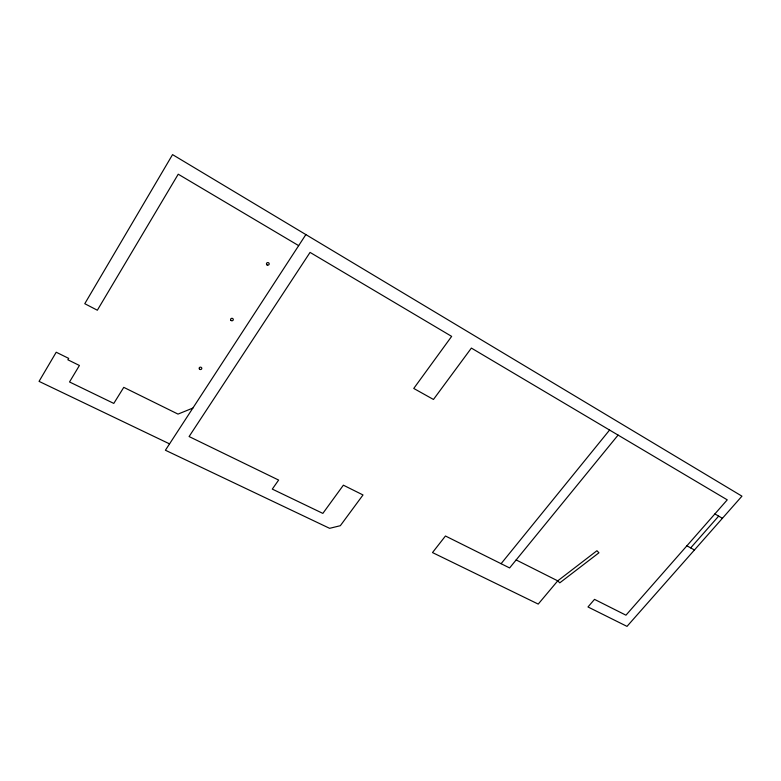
<?xml version="1.0" encoding="UTF-8"?>
<svg xmlns="http://www.w3.org/2000/svg" width="781" height="781" viewBox="0 0 781 781"><rect width="100%" height="100%" fill="white"/><g stroke="black" fill="none" stroke-linecap="round" stroke-linejoin="round"><path stroke-width="1.17" d="M305.869 234.583L165.406 450.237L329.611 528.327L340.331 525.701L363.009 494.959L343.376 485.186L322.846 513.4L272.296 489.101L278.632 480.071L189.09 436.55L310.057 252.4L451.652 336.377L413.754 388.45L433.465 399.462L471.382 348.082L727.257 499.85L625.952 615.184L594.517 599.369L587.986 606.964L627.006 626.382L741.95 496.169L172.552 154.618L84.778 303.702L97.342 310.223L178.224 174.202L298.674 245.644M501.09 563.697L609.58 430.048M618.074 435.095L509.612 567.943L445.453 536L432.498 552.577L538.226 604.084L557.732 580.849L596.928 550.732L598.939 552.792L559.782 582.841L557.732 580.849L516.153 559.928M690.677 547.891L718.657 516.124M192.858 408.082L178.009 414.096L123.769 387.356L113.792 403.416L69.529 381.968L79.418 365.479L67.869 359.787L68.699 358.391L56.212 352.231L39.05 381.372L169.545 443.881M686.899 545.792L694.446 549.99M714.888 513.927L722.415 518.301M199.526 369.188A1.347 1.201 2.8 0 0 201.771 368.661A1.347 1.201 2.8 0 0 200.112 367.187A1.347 1.201 2.8 0 0 199.526 369.188M230.961 320.415A1.357 1.25 2.5 0 0 233.246 319.888A1.357 1.25 2.5 0 0 231.586 318.336A1.357 1.25 2.5 0 0 230.961 320.415M267.102 264.984A1.377 1.308 1.2 0 0 269.201 263.91A1.377 1.308 1.2 0 0 267.161 262.728A1.377 1.308 1.2 0 0 267.102 264.984"/></g></svg>
